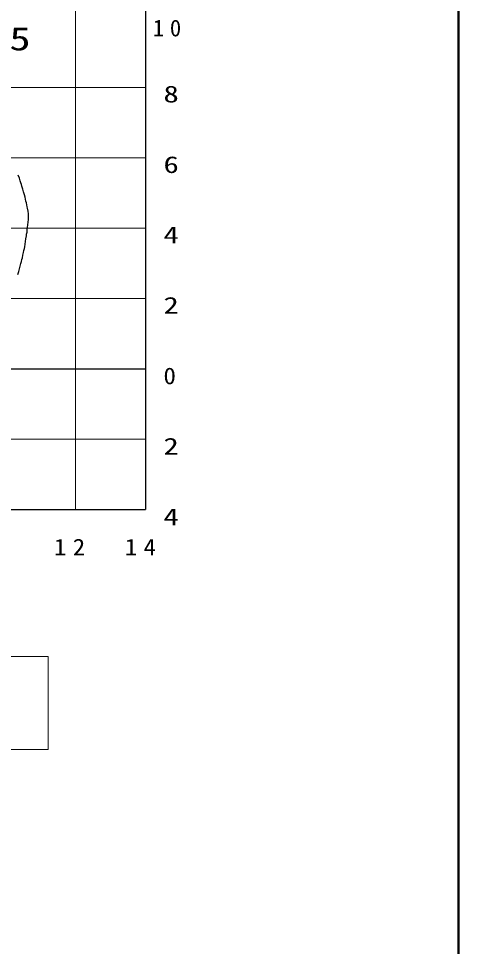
# Model space of a CAD drawing. Units: millimetres on the paper. Extents: x 895 to 1260, y 297 to 554.
# Drawn here: x 1218.3 to 1260, y 399.7 to 487.6 of the extents above; entities that cross this region are included whole.
import ezdxf
from ezdxf.enums import TextEntityAlignment as Align

# ---------------------------------------------------------------- set-up
doc = ezdxf.new("R2010")
doc.units = ezdxf.units.MM
doc.layers.add('1_300', color=7, linetype='Continuous', lineweight=13)
doc.layers.add('NAKAMURA図枠', color=7, linetype='Continuous', lineweight=13)
doc.styles.add('ＭＳ ゴシック', font='')
doc.styles.get('ＭＳ ゴシック').set_extended_font_data('MS Gothic')

msp = doc.modelspace()

# ---------------------------------------------------------------- linework, layer by layer
at = {"layer": '1_300', "color": 70}
for p, q in [((1223.648, 507.734), (1223.648, 441.075)), ((1136.992, 481.07), (1230.314, 481.07)), ((1136.992, 474.404), (1230.314, 474.404)), ((1136.992, 467.738), (1230.314, 467.738)), ((1136.992, 461.072), (1230.314, 461.072)), ((1136.992, 447.74), (1230.314, 447.74))]:
    msp.add_line(p, q, dxfattribs=at)
at = {"layer": '1_300', "color": 2, "lineweight": 25}
for p in [(1230.314, 507.734), (1136.992, 441.075)]:
    msp.add_line(p, (1230.314, 441.075), dxfattribs=at)
at = {"layer": '1_300', "color": 1, "lineweight": 25}
msp.add_line((1136.992, 454.406), (1230.314, 454.406), dxfattribs=at)
at = {"layer": '1_300'}
for p, q in [((1221.053, 427.145), (1146.253, 427.145)), ((1221.053, 418.345), (1221.053, 427.145)), ((1146.253, 418.345), (1221.053, 418.345))]:
    msp.add_line(p, q, dxfattribs=at)
at = {"layer": '1_300', "color": 4, "lineweight": 25}
msp.add_lwpolyline([(1218.184, 463.371), (1218.27, 463.64), (1218.354, 463.891), (1218.42, 464.16), (1218.489, 464.413), (1218.539, 464.581), (1218.572, 464.766), (1218.623, 464.934), (1218.673, 465.187), (1218.739, 465.456), (1218.773, 465.624), (1218.808, 465.809), (1218.841, 465.977), (1218.874, 466.23), (1218.925, 466.499), (1218.958, 466.752), (1219.008, 467.021), (1219.027, 467.189), (1219.06, 467.357), (1219.077, 467.593), (1219.11, 467.828), (1219.143, 468.064), (1219.178, 468.316), (1219.194, 468.585), (1219.194, 468.754), (1219.194, 468.922), (1219.194, 469.108), (1219.161, 469.359), (1219.11, 469.63), (1219.077, 469.764), (1219.008, 470.15), (1218.958, 470.318), (1218.925, 470.487), (1218.874, 470.673), (1218.808, 470.924), (1218.739, 471.193), (1218.656, 471.446), (1218.572, 471.715), (1218.522, 471.883), (1218.47, 472.051), (1218.42, 472.236), (1218.336, 472.489), (1218.235, 472.758)], dxfattribs=at)
at = {"layer": 'NAKAMURA図枠', "lineweight": 50}
msp.add_line((1260, 297), (1260, 554), dxfattribs=at)

# ---------------------------------------------------------------- texts
at = {"layer": '1_300', "style": 'ＭＳ ゴシック'}
for s, width, p in [('8', 1.35, (1232.006, 479.189)), ('6', 1.35, (1232.006, 472.501)), ('4', 1.35, (1232.006, 465.835)), ('2', 1.35, (1232.006, 459.168)), ('0', 1.1, (1232.006, 452.48)), ('2', 1.35, (1232.006, 445.813)), ('4', 1.35, (1232.006, 439.125))]:
    msp.add_text(s, height=1.587, dxfattribs=dict(at, width=width)).set_placement(p, align=Align.BOTTOM_LEFT)
for s, insert, char_height, attachment_point in [('\\T1.5;10', (1230.995, 485.899), 1.587, 7), ('\\T1.5;\\W1.35;0.5', (1211.328, 485.682), 2.199, 4), ('\\T1.5;\\W1.1;12', (1221.615, 436.731), 1.587, 7), ('\\T1.5;\\W1.1;14', (1228.335, 436.731), 1.587, 7)]:
    msp.add_mtext(s, dxfattribs=dict(at, insert=insert, char_height=char_height, attachment_point=attachment_point))

doc.saveas('drawing.dxf')
